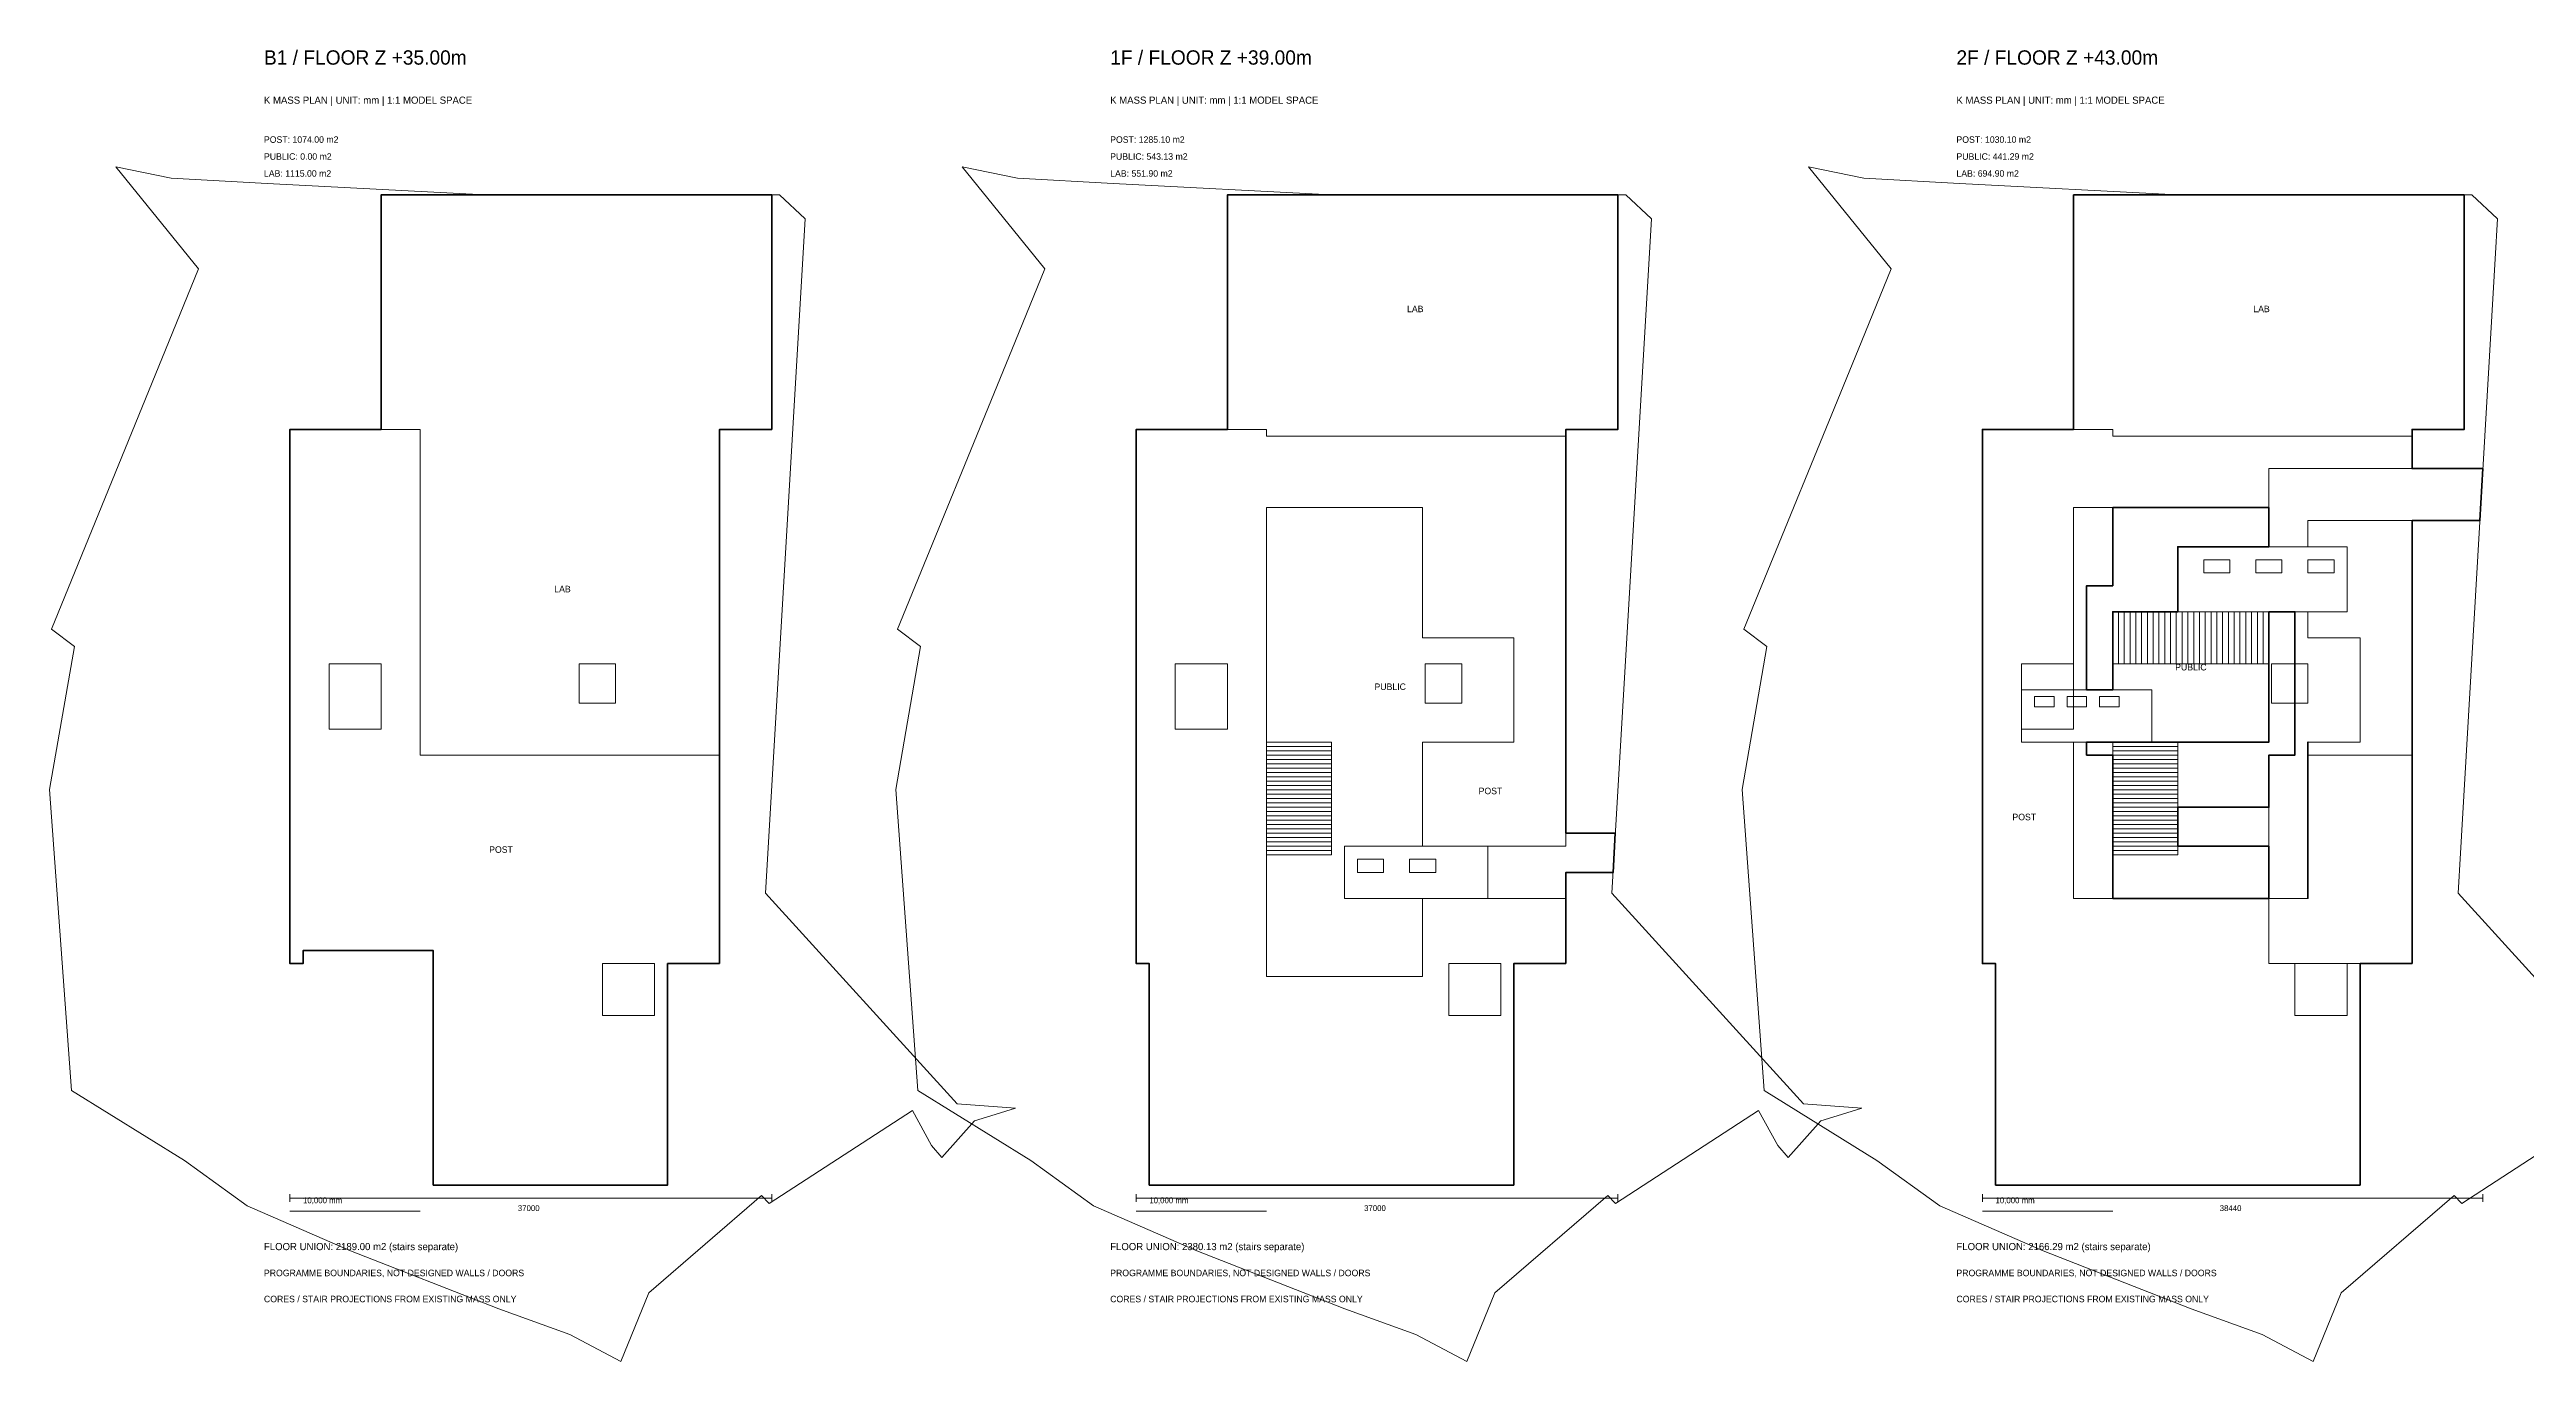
# Model space of a CAD drawing. Header units: millimetres. Extents: x -33468 to 300727, y -89542 to 11159.
# Drawn here: x -33468 to 156782, y -89542 to 11159 of the extents above; entities that cross this region are included whole.
import ezdxf

# ---------------------------------------------------------------- set-up
doc = ezdxf.new("R2010")
doc.units = ezdxf.units.MM
for name, color, linetype, lineweight in [('1F_ACTIVITY', 3, 'Continuous', 18), ('1F_CORE', 6, 'Continuous', 18), ('1F_FURNITURE', 3, 'Continuous', 18), ('1F_LAB', 30, 'Continuous', 18), ('1F_POST', 5, 'Continuous', 18), ('1F_PUBLIC', 2, 'Continuous', 18), ('1F_SITE', 8, 'Continuous', 18), ('1F_SLAB', 7, 'Continuous', 35), ('1F_STAIR', 8, 'Continuous', 18), ('1F_TEXT', 7, 'Continuous', 18), ('2F_ACTIVITY', 3, 'Continuous', 18), ('2F_CORE', 6, 'Continuous', 18), ('2F_FURNITURE', 3, 'Continuous', 18), ('2F_LAB', 30, 'Continuous', 18), ('2F_POST', 5, 'Continuous', 18), ('2F_PUBLIC', 2, 'Continuous', 18), ('2F_SITE', 8, 'Continuous', 18), ('2F_SLAB', 7, 'Continuous', 35), ('2F_STAIR', 8, 'Continuous', 18), ('2F_TEXT', 7, 'Continuous', 18), ('B1_CORE', 6, 'Continuous', 18), ('B1_LAB', 30, 'Continuous', 18), ('B1_POST', 5, 'Continuous', 18), ('B1_SITE', 8, 'Continuous', 18), ('B1_SLAB', 7, 'Continuous', 35), ('B1_TEXT', 7, 'Continuous', 18)]:
    doc.layers.add(name, color=color, linetype=linetype, lineweight=lineweight)

msp = doc.modelspace()

# ---------------------------------------------------------------- linework, layer by layer
at = {"layer": '1F_ACTIVITY'}
msp.add_lwpolyline([(66000, -54000), (77000, -54000), (77000, -50000), (66000, -50000)], close=True, dxfattribs=at)
at = {"layer": '1F_CORE'}
for points in [[(57000, -36000), (57000, -41000), (53000, -41000), (53000, -36000)], [(75000, -36000), (75000, -39000), (72200, -39000), (72200, -36000)], [(74000, -59000), (78000, -59000), (78000, -63000), (74000, -63000)]]:
    msp.add_lwpolyline(points, close=True, dxfattribs=at)
at = {"layer": '1F_FURNITURE'}
for points in [[(67000, -51000), (69000, -51000), (69000, -52000), (67000, -52000)], [(71000, -51000), (73000, -51000), (73000, -52000), (71000, -52000)]]:
    msp.add_lwpolyline(points, close=True, dxfattribs=at)
at = {"layer": '1F_LAB'}
msp.add_lwpolyline([(57000, 0), (57000, -18000), (60000, -18000), (60000, -18517), (83000, -18517), (83000, -18000), (87000, -18000), (87000, 0)], close=True, dxfattribs=at)
at = {"layer": '1F_POST'}
msp.add_lwpolyline([(50000, -18000), (50000, -59000), (51000, -59000), (51000, -76000), (79000, -76000), (79000, -59000), (83000, -59000), (83000, -54000), (72000, -54000), (72000, -60000), (60000, -60000), (60000, -54000), (60000, -50000), (60000, -24000), (72000, -24000), (72000, -34000), (79000, -34000), (79000, -42000), (72000, -42000), (72000, -50000), (83000, -50000), (83000, -18517), (60000, -18517), (60000, -18000), (57000, -18000)], close=True, dxfattribs=at)
at = {"layer": '1F_PUBLIC'}
msp.add_lwpolyline([(60000, -51000), (60000, -51000), (60000, -50000), (60000, -24000), (72000, -24000), (72000, -34000), (79000, -34000), (79000, -42000), (72000, -42000), (72000, -50000), (83000, -50000), (83000, -49000), (86799, -49000), (86623, -52000), (83000, -52000), (83000, -54000), (72000, -54000), (72000, -60000), (60000, -60000), (60000, -54000)], close=True, dxfattribs=at)
at = {"layer": '1F_SITE'}
msp.add_lwpolyline([(86529, -53608), (89565, -1825), (87596, 0), (65000, 0), (48241, 886), (40876, 1276), (36632, 2147), (42982, -5666), (40439, -11883), (31670, -33325), (33438, -34660), (31532, -45639), (33227, -68745), (41894, -74114), (46713, -77610), (54651, -81058), (66030, -85516), (71485, -87470), (75405, -89542), (77555, -84266), (86226, -76812), (86810, -77414), (97808, -70280), (99273, -72958), (100062, -73883), (102589, -71070), (103827, -70687), (105727, -70099), (101252, -69779)], close=True, dxfattribs=at)
at = {"layer": '1F_SLAB'}
msp.add_lwpolyline([(83000, -59000), (79000, -59000), (79000, -76000), (51000, -76000), (51000, -59000), (50000, -59000), (50000, -18000), (57000, -18000), (57000, 0), (87000, 0), (87000, -18000), (83000, -18000), (83000, -18517), (83000, -49000), (86799, -49000), (86623, -52000), (83000, -52000), (83000, -54000)], close=True, dxfattribs=at)
at = {"layer": '1F_STAIR'}
for points in [[(60000, -42333), (65000, -42333), (65000, -42000), (60000, -42000)], [(60000, -42667), (65000, -42667), (65000, -42333), (60000, -42333)], [(60000, -43000), (65000, -43000), (65000, -42667), (60000, -42667)], [(60000, -43333), (65000, -43333), (65000, -43000), (60000, -43000)], [(60000, -43667), (65000, -43667), (65000, -43333), (60000, -43333)], [(60000, -44000), (65000, -44000), (65000, -43667), (60000, -43667)], [(60000, -44333), (65000, -44333), (65000, -44000), (60000, -44000)], [(60000, -44667), (65000, -44667), (65000, -44333), (60000, -44333)], [(60000, -45000), (65000, -45000), (65000, -44667), (60000, -44667)], [(60000, -45333), (65000, -45333), (65000, -45000), (60000, -45000)], [(60000, -45667), (65000, -45667), (65000, -45333), (60000, -45333)], [(60000, -46000), (65000, -46000), (65000, -45667), (60000, -45667)], [(60000, -46333), (65000, -46333), (65000, -46000), (60000, -46000)], [(60000, -46667), (65000, -46667), (65000, -46333), (60000, -46333)], [(60000, -47000), (65000, -47000), (65000, -46667), (60000, -46667)], [(60000, -47333), (65000, -47333), (65000, -47000), (60000, -47000)], [(60000, -47667), (65000, -47667), (65000, -47333), (60000, -47333)], [(60000, -48000), (65000, -48000), (65000, -47667), (60000, -47667)], [(60000, -48333), (65000, -48333), (65000, -48000), (60000, -48000)], [(60000, -48667), (65000, -48667), (65000, -48333), (60000, -48333)], [(60000, -49000), (65000, -49000), (65000, -48667), (60000, -48667)], [(60000, -49333), (65000, -49333), (65000, -49000), (60000, -49000)], [(60000, -49667), (65000, -49667), (65000, -49333), (60000, -49333)], [(60000, -50000), (65000, -50000), (65000, -49667), (60000, -49667)], [(60000, -50333), (65000, -50333), (65000, -50000), (60000, -50000)], [(60000, -50667), (65000, -50667), (65000, -50333), (60000, -50333)]]:
    msp.add_lwpolyline(points, close=True, dxfattribs=at)
at = {"layer": '1F_TEXT'}
for points in [[(50000, -76700), (50000, -77300)], [(50000, -77000), (87000, -77000)], [(50000, -78000), (60000, -78000)], [(87000, -76700), (87000, -77300)]]:
    msp.add_lwpolyline(points, dxfattribs=at)
at = {"layer": '2F_ACTIVITY'}
for points in [[(143000, -27000), (143000, -32000), (130000, -32000), (130000, -27000)], [(128000, -38000), (128000, -42000), (118000, -42000), (118000, -38000)], [(130000, -47000), (137000, -47000), (137000, -50000), (130000, -50000)]]:
    msp.add_lwpolyline(points, close=True, dxfattribs=at)
at = {"layer": '2F_CORE'}
for points in [[(122000, -36000), (122000, -41000), (118000, -41000), (118000, -36000)], [(140000, -36000), (140000, -39000), (137200, -39000), (137200, -36000)], [(139000, -59000), (143000, -59000), (143000, -63000), (139000, -63000)]]:
    msp.add_lwpolyline(points, close=True, dxfattribs=at)
at = {"layer": '2F_FURNITURE'}
for points in [[(134000, -28000), (134000, -29000), (132000, -29000), (132000, -28000)], [(138000, -29000), (136000, -29000), (136000, -28000), (138000, -28000)], [(142000, -29000), (140000, -29000), (140000, -28000), (142000, -28000)], [(120500, -39300), (119000, -39300), (119000, -38500), (120500, -38500)], [(123000, -38500), (123000, -39300), (121500, -39300), (121500, -38500)], [(125500, -39300), (124000, -39300), (124000, -38500), (125500, -38500)]]:
    msp.add_lwpolyline(points, close=True, dxfattribs=at)
at = {"layer": '2F_LAB'}
for points in [[(148000, -18517), (125000, -18517), (125000, -18000), (122000, -18000), (122000, 0), (152000, 0), (152000, -18000), (148000, -18000)], [(144000, -59000), (137000, -59000), (137000, -54000), (140000, -54000), (140000, -43000), (148000, -43000), (148000, -59000)]]:
    msp.add_lwpolyline(points, close=True, dxfattribs=at)
at = {"layer": '2F_POST'}
for points in [[(115000, -59000), (115000, -18000), (122000, -18000), (125000, -18000), (125000, -18517), (148000, -18517), (148000, -21000), (137000, -21000), (137000, -24000), (125000, -24000), (122000, -24000), (122000, -38000), (118000, -38000), (118000, -42000), (122000, -42000), (122000, -54000), (125000, -54000), (137000, -54000), (137000, -59000), (144000, -59000), (144000, -76000), (116000, -76000), (116000, -59000)], [(148000, -43000), (140000, -43000), (140000, -42000), (144000, -42000), (144000, -34000), (140000, -34000), (140000, -32000), (143000, -32000), (143000, -27000), (140000, -27000), (140000, -25000), (148000, -25000)]]:
    msp.add_lwpolyline(points, close=True, dxfattribs=at)
at = {"layer": '2F_PUBLIC'}
msp.add_lwpolyline([(123000, -43000), (125000, -43000), (125000, -54000), (122000, -54000), (122000, -42000), (118000, -42000), (118000, -38000), (122000, -38000), (122000, -24000), (125000, -24000), (125000, -30000), (123000, -30000), (123000, -38000), (125000, -38000), (125000, -35000), (125000, -32000), (130000, -32000), (130000, -27000), (137000, -27000), (137000, -25000), (137000, -24000), (137000, -21000), (148000, -21000), (153440, -21000), (153206, -25000), (148000, -25000), (140000, -25000), (140000, -27000), (143000, -27000), (143000, -32000), (140000, -32000), (140000, -34000), (144000, -34000), (144000, -42000), (140000, -42000), (140000, -54000), (137000, -54000), (137000, -50000), (130000, -50000), (130000, -47000), (137000, -47000), (137000, -43000), (139000, -43000), (139000, -32000), (137000, -32000), (137000, -35000), (137000, -42000), (128000, -42000), (125000, -42000), (123000, -42000)], close=True, dxfattribs=at)
at = {"layer": '2F_SITE'}
msp.add_lwpolyline([(166252, -69779), (151529, -53608), (154565, -1825), (152596, 0), (130000, 0), (113241, 886), (105876, 1276), (101632, 2147), (107982, -5666), (105439, -11883), (96670, -33325), (98438, -34660), (96532, -45639), (98227, -68745), (106894, -74114), (111713, -77610), (119651, -81058), (131030, -85516), (136485, -87470), (140405, -89542), (142555, -84266), (151226, -76812), (151810, -77414), (162808, -70280)], dxfattribs=at)
at = {"layer": '2F_SLAB'}
for points in [[(148000, -59000), (144000, -59000), (144000, -76000), (116000, -76000), (116000, -59000), (115000, -59000), (115000, -18000), (122000, -18000), (122000, 0), (152000, 0), (152000, -18000), (148000, -18000), (148000, -18517), (148000, -21000), (153440, -21000), (153206, -25000), (148000, -25000), (148000, -43000)], [(125000, -24000), (125000, -30000), (123000, -30000), (123000, -38000), (125000, -38000), (125000, -35000), (125000, -32000), (130000, -32000), (130000, -27000), (137000, -27000), (137000, -25000), (137000, -24000)], [(137000, -54000), (137000, -50000), (130000, -50000), (130000, -47000), (137000, -47000), (137000, -43000), (139000, -43000), (139000, -32000), (137000, -32000), (137000, -35000), (137000, -42000), (128000, -42000), (125000, -42000), (123000, -42000), (123000, -43000), (125000, -43000), (125000, -54000)], [(140000, -43000), (140000, -42000), (140000, -54000)]]:
    msp.add_lwpolyline(points, close=True, dxfattribs=at)
at = {"layer": '2F_STAIR'}
for points in [[(125000, -36000), (125444, -36000), (125444, -32000), (125000, -32000)], [(125444, -36000), (125889, -36000), (125889, -32000), (125444, -32000)], [(125889, -36000), (126333, -36000), (126333, -32000), (125889, -32000)], [(126333, -36000), (126778, -36000), (126778, -32000), (126333, -32000)], [(126778, -36000), (127222, -36000), (127222, -32000), (126778, -32000)], [(127222, -36000), (127667, -36000), (127667, -32000), (127222, -32000)], [(127667, -36000), (128111, -36000), (128111, -32000), (127667, -32000)], [(128111, -36000), (128556, -36000), (128556, -32000), (128111, -32000)], [(128556, -36000), (129000, -36000), (129000, -32000), (128556, -32000)], [(129000, -36000), (129444, -36000), (129444, -32000), (129000, -32000)], [(129444, -36000), (129889, -36000), (129889, -32000), (129444, -32000)], [(129889, -36000), (130333, -36000), (130333, -32000), (129889, -32000)], [(130333, -36000), (130778, -36000), (130778, -32000), (130333, -32000)], [(130778, -36000), (131222, -36000), (131222, -32000), (130778, -32000)], [(131222, -36000), (131667, -36000), (131667, -32000), (131222, -32000)], [(131667, -36000), (132111, -36000), (132111, -32000), (131667, -32000)], [(132111, -36000), (132556, -36000), (132556, -32000), (132111, -32000)], [(132556, -36000), (133000, -36000), (133000, -32000), (132556, -32000)], [(133000, -36000), (133444, -36000), (133444, -32000), (133000, -32000)], [(133444, -36000), (133889, -36000), (133889, -32000), (133444, -32000)], [(133889, -36000), (134333, -36000), (134333, -32000), (133889, -32000)], [(134333, -36000), (134778, -36000), (134778, -32000), (134333, -32000)], [(134778, -36000), (135222, -36000), (135222, -32000), (134778, -32000)], [(135222, -36000), (135667, -36000), (135667, -32000), (135222, -32000)], [(135667, -36000), (136111, -36000), (136111, -32000), (135667, -32000)], [(136111, -36000), (136556, -36000), (136556, -32000), (136111, -32000)], [(136556, -36000), (137000, -36000), (137000, -32000), (136556, -32000)], [(125000, -42333), (130000, -42333), (130000, -42000), (125000, -42000)], [(125000, -42667), (130000, -42667), (130000, -42333), (125000, -42333)], [(125000, -43000), (130000, -43000), (130000, -42667), (125000, -42667)], [(125000, -43333), (130000, -43333), (130000, -43000), (125000, -43000)], [(125000, -43667), (130000, -43667), (130000, -43333), (125000, -43333)], [(125000, -44000), (130000, -44000), (130000, -43667), (125000, -43667)], [(125000, -44333), (130000, -44333), (130000, -44000), (125000, -44000)], [(125000, -44667), (130000, -44667), (130000, -44333), (125000, -44333)], [(125000, -45000), (130000, -45000), (130000, -44667), (125000, -44667)], [(125000, -45333), (130000, -45333), (130000, -45000), (125000, -45000)], [(125000, -45667), (130000, -45667), (130000, -45333), (125000, -45333)], [(125000, -46000), (130000, -46000), (130000, -45667), (125000, -45667)], [(125000, -46333), (130000, -46333), (130000, -46000), (125000, -46000)], [(125000, -46667), (130000, -46667), (130000, -46333), (125000, -46333)], [(125000, -47000), (130000, -47000), (130000, -46667), (125000, -46667)], [(125000, -47333), (130000, -47333), (130000, -47000), (125000, -47000)], [(125000, -47667), (130000, -47667), (130000, -47333), (125000, -47333)], [(125000, -48000), (130000, -48000), (130000, -47667), (125000, -47667)], [(125000, -48333), (130000, -48333), (130000, -48000), (125000, -48000)], [(125000, -48667), (130000, -48667), (130000, -48333), (125000, -48333)], [(125000, -49000), (130000, -49000), (130000, -48667), (125000, -48667)], [(125000, -49333), (130000, -49333), (130000, -49000), (125000, -49000)], [(125000, -49667), (130000, -49667), (130000, -49333), (125000, -49333)], [(125000, -50000), (130000, -50000), (130000, -49667), (125000, -49667)], [(125000, -50333), (130000, -50333), (130000, -50000), (125000, -50000)], [(125000, -50667), (130000, -50667), (130000, -50333), (125000, -50333)]]:
    msp.add_lwpolyline(points, close=True, dxfattribs=at)
at = {"layer": '2F_TEXT'}
for points in [[(115000, -76700), (115000, -77300)], [(115000, -77000), (153440, -77000)], [(115000, -78000), (125000, -78000)], [(153440, -76700), (153440, -77300)]]:
    msp.add_lwpolyline(points, dxfattribs=at)
at = {"layer": 'B1_CORE'}
for points in [[(-8000, -36000), (-8000, -41000), (-12000, -41000), (-12000, -36000)], [(10000, -36000), (10000, -39000), (7200, -39000), (7200, -36000)], [(9000, -59000), (13000, -59000), (13000, -63000), (9000, -63000)]]:
    msp.add_lwpolyline(points, close=True, dxfattribs=at)
at = {"layer": 'B1_LAB'}
msp.add_lwpolyline([(-8000, -18000), (-5000, -18000), (-5000, -43000), (18000, -43000), (18000, -18000), (22000, -18000), (22000, 0), (-8000, 0)], close=True, dxfattribs=at)
at = {"layer": 'B1_POST'}
msp.add_lwpolyline([(-15000, -18000), (-15000, -59000), (-14000, -59000), (-14000, -58000), (-4000, -58000), (-4000, -76000), (14000, -76000), (14000, -59000), (18000, -59000), (18000, -43000), (-5000, -43000), (-5000, -18000), (-8000, -18000)], close=True, dxfattribs=at)
at = {"layer": 'B1_SITE'}
msp.add_lwpolyline([(21529, -53608), (24565, -1825), (22596, 0), (0, 0), (-16759, 886), (-24124, 1276), (-28368, 2147), (-22018, -5666), (-24561, -11883), (-33330, -33325), (-31562, -34660), (-33468, -45639), (-31773, -68745), (-23106, -74114), (-18287, -77610), (-10349, -81058), (1030, -85516), (6485, -87470), (10405, -89542), (12555, -84266), (21226, -76812), (21810, -77414), (32808, -70280), (34273, -72958), (35062, -73883), (37589, -71070), (38827, -70687), (40727, -70099), (36252, -69779)], close=True, dxfattribs=at)
at = {"layer": 'B1_SLAB'}
msp.add_lwpolyline([(18000, -59000), (14000, -59000), (14000, -76000), (-4000, -76000), (-4000, -58000), (-14000, -58000), (-14000, -59000), (-15000, -59000), (-15000, -18000), (-8000, -18000), (-8000, 0), (22000, 0), (22000, -18000), (18000, -18000), (18000, -43000)], close=True, dxfattribs=at)
at = {"layer": 'B1_TEXT'}
for points in [[(-15000, -76700), (-15000, -77300)], [(-15000, -77000), (22000, -77000)], [(-15000, -78000), (-5000, -78000)], [(22000, -76700), (22000, -77300)]]:
    msp.add_lwpolyline(points, dxfattribs=at)

# ---------------------------------------------------------------- texts
at = {"layer": '1F_TEXT'}
for s, height, p in [('1F / FLOOR Z +39.00m', 1100, (48000, 10000)), ('K MASS PLAN | UNIT: mm | 1:1 MODEL SPACE', 550, (48000, 7000)), ('POST: 1285.10 m2', 500, (48000, 4000)), ('PUBLIC: 543.13 m2', 500, (48000, 2700)), ('LAB: 551.90 m2', 500, (48000, 1400)), ('LAB', 500, (70800, -9000)), ('PUBLIC', 500, (68300, -38000)), ('POST', 500, (76300, -46000)), ('10,000 mm', 450, (51000, -77400)), ('37000', 450, (67500, -78000)), ('FLOOR UNION: 2380.13 m2 (stairs separate)', 550, (48000, -81000)), ('PROGRAMME BOUNDARIES, NOT DESIGNED WALLS / DOORS', 500, (48000, -83000)), ('CORES / STAIR PROJECTIONS FROM EXISTING MASS ONLY', 500, (48000, -85000))]:
    msp.add_text(s, height=height, dxfattribs=at).set_placement(p)
at = {"layer": '2F_TEXT'}
for s, height, p in [('2F / FLOOR Z +43.00m', 1100, (113000, 10000)), ('K MASS PLAN | UNIT: mm | 1:1 MODEL SPACE', 550, (113000, 7000)), ('POST: 1030.10 m2', 500, (113000, 4000)), ('PUBLIC: 441.29 m2', 500, (113000, 2700)), ('LAB: 694.90 m2', 500, (113000, 1400)), ('LAB', 500, (135800, -9000)), ('PUBLIC', 500, (129800, -36500)), ('POST', 500, (117300, -48000)), ('10,000 mm', 450, (116000, -77400)), ('38440', 450, (133220, -78000)), ('FLOOR UNION: 2166.29 m2 (stairs separate)', 550, (113000, -81000)), ('PROGRAMME BOUNDARIES, NOT DESIGNED WALLS / DOORS', 500, (113000, -83000)), ('CORES / STAIR PROJECTIONS FROM EXISTING MASS ONLY', 500, (113000, -85000))]:
    msp.add_text(s, height=height, dxfattribs=at).set_placement(p)
at = {"layer": 'B1_TEXT'}
for s, height, p in [('B1 / FLOOR Z +35.00m', 1100, (-17000, 10000)), ('K MASS PLAN | UNIT: mm | 1:1 MODEL SPACE', 550, (-17000, 7000)), ('POST: 1074.00 m2', 500, (-17000, 4000)), ('PUBLIC: 0.00 m2', 500, (-17000, 2700)), ('LAB: 1115.00 m2', 500, (-17000, 1400)), ('LAB', 500, (5300, -30500)), ('POST', 500, (300, -50500)), ('10,000 mm', 450, (-14000, -77400)), ('37000', 450, (2500, -78000)), ('FLOOR UNION: 2189.00 m2 (stairs separate)', 550, (-17000, -81000)), ('PROGRAMME BOUNDARIES, NOT DESIGNED WALLS / DOORS', 500, (-17000, -83000)), ('CORES / STAIR PROJECTIONS FROM EXISTING MASS ONLY', 500, (-17000, -85000))]:
    msp.add_text(s, height=height, dxfattribs=at).set_placement(p)

doc.saveas('drawing.dxf')
